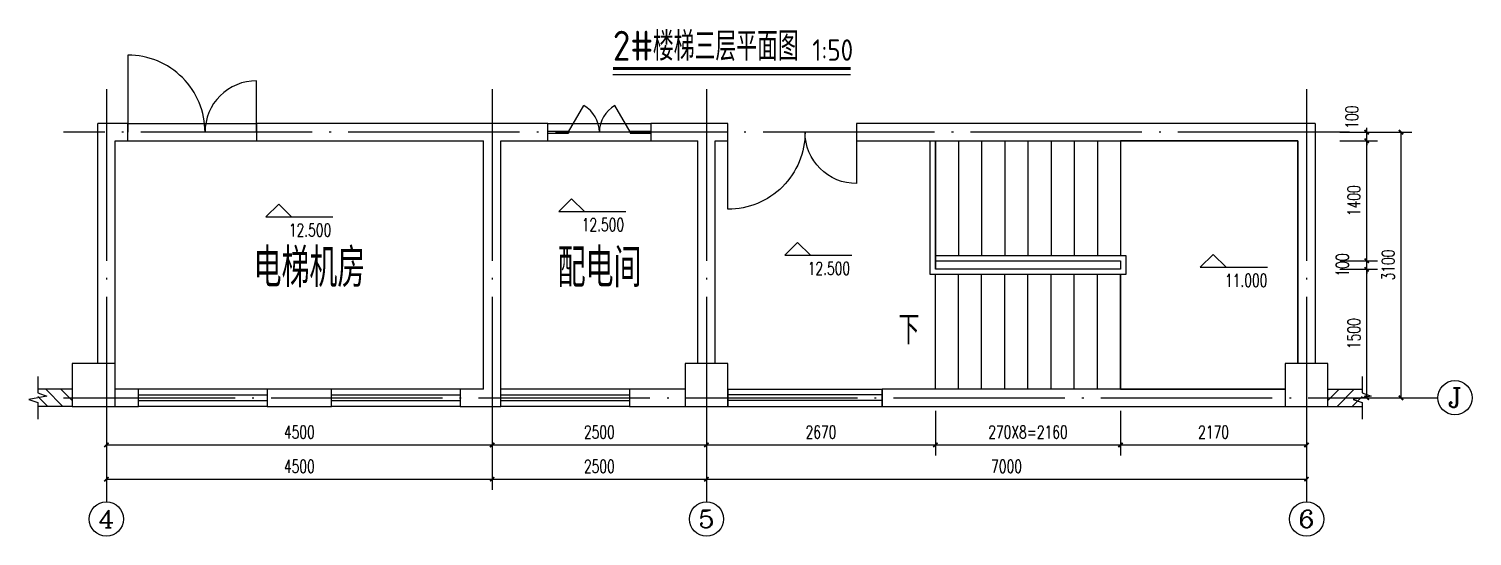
# Model space of a CAD drawing. Extents: x -4747 to 1060961, y -766984 to 396631.
# Drawn here: x 399747 to 416584, y -410476 to -404556 of the extents above; entities that cross this region are included whole.
import ezdxf
from ezdxf.enums import TextEntityAlignment as Align

# ---------------------------------------------------------------- set-up
doc = ezdxf.new("R2010")
doc.units = 0
doc.header["$LTSCALE"] = 1000
doc.header["$MEASUREMENT"] = 0
doc.linetypes.add('DOTE', pattern=[2.42, 2, -0.2, 0.02, -0.2])
doc.layers.get('0').update_dxf_attribs({"linetype": 'CONTINUOUS'})
doc.layers.get('DEFPOINTS').update_dxf_attribs({"linetype": 'CONTINUOUS'})
for name, color, linetype in [('AXIS', 3, 'CONTINUOUS'), ('AXIS_TEXT', 7, 'CONTINUOUS'), ('COLUMN', 9, 'CONTINUOUS'), ('DIM_ELEV', 3, 'CONTINUOUS'), ('DIM_SYMB', 3, 'CONTINUOUS'), ('DOTE', 1, 'DOTE'), ('PUB_DIM', 3, 'CONTINUOUS'), ('PUB_HATCH', 8, 'CONTINUOUS'), ('PUB_TEXT', 7, 'CONTINUOUS'), ('STAIR', 2, 'CONTINUOUS'), ('WALL', 6, 'CONTINUOUS'), ('WINDOW', 4, 'CONTINUOUS')]:
    doc.layers.add(name, color=color, linetype=linetype)
doc.styles.add('_TCH_AXIS', font='COMPLEX', dxfattribs={"bigfont": 'GBCBIG'})
doc.styles.add('_TCH_DIM', font='SIMPLEX', dxfattribs={"bigfont": 'GBCBIG'})
doc.styles.add('DIM_FONT', font='SIMPLEX', dxfattribs={"width": 0.7, "bigfont": 'GBCBIG'})
doc.styles.get("Standard").update_dxf_attribs({"font": 'gbenor.shx', "bigfont": 'gbcbig.shx'})
doc.dimstyles.new('DIMN50', dxfattribs={"dimscale": 0.5, "dimtxt": 300, "dimasz": 100, "dimexe": 250, "dimexo": 300, "dimgap": 150, "dimtad": 1, "dimdec": 0, "dimzin": 0, "dimtxsty": 'DIM_FONT', "dimblk": 'ARCHTICK', "dimcen": 0.09, "dimclrt": 7, "dimazin": 3, "dimtfac": 1, "dimtdec": 0, "dimtix": 1, "dimtmove": 0, "dimatfit": 3, "dimtolj": 1, "dimtzin": 0})

# ---------------------------------------------------------------- blocks, each defined once
blk = doc.blocks.new('_ARCHTICK')
at = {"color": 0, "linetype": 'BYBLOCK', "const_width": 0.4}
blk.add_lwpolyline([(-0.5, -0.5), (0.5, 0.5)], dxfattribs=at)
blk = doc.blocks.new('*D132')
at = {"layer": 'DEFPOINTS', "color": 0}
for p in [(414890, -405762), (415354, -405762), (414890, -405862)]:
    blk.add_point(p, dxfattribs=at)
at = {"layer": 'PUB_DIM', "color": 0}
for p, q in [((415040, -405762), (415479, -405762)), ((415354, -405762), (415354, -405712)), ((415354, -405862), (415354, -405762)), ((415040, -405862), (415479, -405862)), ((415354, -405862), (415354, -405912))]:
    blk.add_line(p, q, dxfattribs=at)
at = {"layer": 'PUB_DIM', "color": 0, "xscale": 50, "yscale": 50, "zscale": 50}
for p, rotation in [((415354, -405762), 270), ((415354, -405862), 90)]:
    blk.add_blockref('_ARCHTICK', p, dxfattribs=dict(at, rotation=rotation))
at = {"layer": 'PUB_DIM', "color": 7, "insert": (415181, -405587), "char_height": 150, "attachment_point": 5, "rotation": 90, "style": 'DIM_FONT'}
blk.add_mtext('\\A1;100', dxfattribs=at)
blk = doc.blocks.new('*D133')
at = {"layer": 'DEFPOINTS', "color": 0}
for p in [(414890, -405862), (415354, -405862), (414890, -407262)]:
    blk.add_point(p, dxfattribs=at)
at = {"layer": 'PUB_DIM', "color": 0}
for p, q in [((415040, -405862), (415479, -405862)), ((415354, -407262), (415354, -405862)), ((415040, -407262), (415479, -407262))]:
    blk.add_line(p, q, dxfattribs=at)
at = {"layer": 'PUB_DIM', "color": 0, "xscale": 50, "yscale": 50, "zscale": 50}
for p, rotation in [((415354, -405862), 90), ((415354, -407262), 270)]:
    blk.add_blockref('_ARCHTICK', p, dxfattribs=dict(at, rotation=rotation))
at = {"layer": 'PUB_DIM', "color": 7, "insert": (415204, -406562), "char_height": 150, "attachment_point": 5, "rotation": 90, "style": 'DIM_FONT'}
blk.add_mtext('\\A1;1400', dxfattribs=at)
blk = doc.blocks.new('*D134')
at = {"layer": 'DEFPOINTS', "color": 0}
for p in [(414890, -407262), (415354, -407262), (414890, -407362)]:
    blk.add_point(p, dxfattribs=at)
at = {"layer": 'PUB_DIM', "color": 0}
for p, q in [((415040, -407262), (415479, -407262)), ((415354, -407262), (415354, -407212)), ((415354, -407362), (415354, -407262)), ((415040, -407362), (415479, -407362)), ((415354, -407362), (415354, -407412))]:
    blk.add_line(p, q, dxfattribs=at)
at = {"layer": 'PUB_DIM', "color": 0, "xscale": 50, "yscale": 50, "zscale": 50}
for p, rotation in [((415354, -407262), 270), ((415354, -407362), 90)]:
    blk.add_blockref('_ARCHTICK', p, dxfattribs=dict(at, rotation=rotation))
at = {"layer": 'PUB_DIM', "color": 7, "insert": (415070, -407312), "char_height": 150, "attachment_point": 5, "rotation": 90, "style": 'DIM_FONT'}
blk.add_mtext('\\A1;100', dxfattribs=at)
blk = doc.blocks.new('*D135')
at = {"layer": 'DEFPOINTS', "color": 0}
for p in [(414890, -407362), (415354, -407362), (414890, -408862)]:
    blk.add_point(p, dxfattribs=at)
at = {"layer": 'PUB_DIM', "color": 0}
for p, q in [((415040, -407362), (415479, -407362)), ((415354, -408862), (415354, -407362)), ((415040, -408862), (415479, -408862))]:
    blk.add_line(p, q, dxfattribs=at)
at = {"layer": 'PUB_DIM', "color": 0, "xscale": 50, "yscale": 50, "zscale": 50}
for p, rotation in [((415354, -407362), 90), ((415354, -408862), 270)]:
    blk.add_blockref('_ARCHTICK', p, dxfattribs=dict(at, rotation=rotation))
at = {"layer": 'PUB_DIM', "color": 7, "insert": (415204, -408112), "char_height": 150, "attachment_point": 5, "rotation": 90, "style": 'DIM_FONT'}
blk.add_mtext('\\A1;1500', dxfattribs=at)
blk = doc.blocks.new('*D136')
at = {"layer": 'DEFPOINTS', "color": 0}
for p in [(414890, -405762), (415754, -405762), (414890, -408862)]:
    blk.add_point(p, dxfattribs=at)
at = {"layer": 'PUB_DIM', "color": 0}
for p, q in [((415040, -405762), (415879, -405762)), ((415754, -408862), (415754, -405762)), ((415040, -408862), (415879, -408862))]:
    blk.add_line(p, q, dxfattribs=at)
at = {"layer": 'PUB_DIM', "color": 0, "xscale": 50, "yscale": 50, "zscale": 50}
for p, rotation in [((415754, -405762), 90), ((415754, -408862), 270)]:
    blk.add_blockref('_ARCHTICK', p, dxfattribs=dict(at, rotation=rotation))
at = {"layer": 'PUB_DIM', "color": 7, "insert": (415604, -407312), "char_height": 150, "attachment_point": 5, "rotation": 90, "style": 'DIM_FONT'}
blk.add_mtext('\\A1;3100', dxfattribs=at)
blk = doc.blocks.new('*D137')
at = {"layer": 'DEFPOINTS', "color": 0}
for p in [(400652, -409262), (405152, -409262), (405152, -409812)]:
    blk.add_point(p, dxfattribs=at)
at = {"layer": 'PUB_DIM', "color": 0}
for p, q in [((400652, -409412), (400652, -409937)), ((405152, -409412), (405152, -409937)), ((400652, -409812), (405152, -409812))]:
    blk.add_line(p, q, dxfattribs=at)
at = {"layer": 'PUB_DIM', "color": 0, "xscale": 50, "yscale": 50, "zscale": 50, "rotation": 180}
blk.add_blockref('_ARCHTICK', (400652, -409812), dxfattribs=at)
at = {"layer": 'PUB_DIM', "color": 0, "xscale": 50, "yscale": 50, "zscale": 50}
blk.add_blockref('_ARCHTICK', (405152, -409812), dxfattribs=at)
at = {"layer": 'PUB_DIM', "color": 7, "insert": (402902, -409662), "char_height": 150, "attachment_point": 5, "style": 'DIM_FONT'}
blk.add_mtext('\\A1;4500', dxfattribs=at)
blk = doc.blocks.new('*D138')
at = {"layer": 'DEFPOINTS', "color": 0}
for p in [(405152, -409262), (407652, -409262), (407652, -409812)]:
    blk.add_point(p, dxfattribs=at)
at = {"layer": 'PUB_DIM', "color": 0}
for p, q in [((405152, -409412), (405152, -409937)), ((407652, -409412), (407652, -409937)), ((405152, -409812), (407652, -409812))]:
    blk.add_line(p, q, dxfattribs=at)
at = {"layer": 'PUB_DIM', "color": 0, "xscale": 50, "yscale": 50, "zscale": 50, "rotation": 180}
blk.add_blockref('_ARCHTICK', (405152, -409812), dxfattribs=at)
at = {"layer": 'PUB_DIM', "color": 0, "xscale": 50, "yscale": 50, "zscale": 50}
blk.add_blockref('_ARCHTICK', (407652, -409812), dxfattribs=at)
at = {"layer": 'PUB_DIM', "color": 7, "insert": (406402, -409662), "char_height": 150, "attachment_point": 5, "style": 'DIM_FONT'}
blk.add_mtext('\\A1;2500', dxfattribs=at)
blk = doc.blocks.new('*D139')
at = {"layer": 'DEFPOINTS', "color": 0}
for p in [(407652, -409262), (414652, -409262), (414652, -409812)]:
    blk.add_point(p, dxfattribs=at)
at = {"layer": 'PUB_DIM', "color": 0}
for p, q in [((407652, -409412), (407652, -409937)), ((414652, -409412), (414652, -409937)), ((407652, -409812), (414652, -409812))]:
    blk.add_line(p, q, dxfattribs=at)
at = {"layer": 'PUB_DIM', "color": 0, "xscale": 50, "yscale": 50, "zscale": 50, "rotation": 180}
blk.add_blockref('_ARCHTICK', (407652, -409812), dxfattribs=at)
at = {"layer": 'PUB_DIM', "color": 0, "xscale": 50, "yscale": 50, "zscale": 50}
blk.add_blockref('_ARCHTICK', (414652, -409812), dxfattribs=at)
at = {"layer": 'PUB_DIM', "color": 7, "insert": (411152, -409662), "char_height": 150, "attachment_point": 5, "style": 'DIM_FONT'}
blk.add_mtext('\\A1;7000', dxfattribs=at)
blk = doc.blocks.new('*D140')
at = {"layer": 'DEFPOINTS', "color": 0}
for p in [(400652, -408862), (405152, -408862), (405152, -409412)]:
    blk.add_point(p, dxfattribs=at)
at = {"layer": 'PUB_DIM', "color": 0}
for p, q in [((400652, -409012), (400652, -409537)), ((405152, -409012), (405152, -409537)), ((400652, -409412), (405152, -409412))]:
    blk.add_line(p, q, dxfattribs=at)
at = {"layer": 'PUB_DIM', "color": 0, "xscale": 50, "yscale": 50, "zscale": 50, "rotation": 180}
blk.add_blockref('_ARCHTICK', (400652, -409412), dxfattribs=at)
at = {"layer": 'PUB_DIM', "color": 0, "xscale": 50, "yscale": 50, "zscale": 50}
blk.add_blockref('_ARCHTICK', (405152, -409412), dxfattribs=at)
at = {"layer": 'PUB_DIM', "color": 7, "insert": (402902, -409262), "char_height": 150, "attachment_point": 5, "style": 'DIM_FONT'}
blk.add_mtext('\\A1;4500', dxfattribs=at)
blk = doc.blocks.new('*D141')
at = {"layer": 'DEFPOINTS', "color": 0}
for p in [(405152, -408862), (407652, -408862), (407652, -409412)]:
    blk.add_point(p, dxfattribs=at)
at = {"layer": 'PUB_DIM', "color": 0}
for p, q in [((405152, -409012), (405152, -409537)), ((407652, -409012), (407652, -409537)), ((405152, -409412), (407652, -409412))]:
    blk.add_line(p, q, dxfattribs=at)
at = {"layer": 'PUB_DIM', "color": 0, "xscale": 50, "yscale": 50, "zscale": 50, "rotation": 180}
blk.add_blockref('_ARCHTICK', (405152, -409412), dxfattribs=at)
at = {"layer": 'PUB_DIM', "color": 0, "xscale": 50, "yscale": 50, "zscale": 50}
blk.add_blockref('_ARCHTICK', (407652, -409412), dxfattribs=at)
at = {"layer": 'PUB_DIM', "color": 7, "insert": (406402, -409262), "char_height": 150, "attachment_point": 5, "style": 'DIM_FONT'}
blk.add_mtext('\\A1;2500', dxfattribs=at)
blk = doc.blocks.new('*D142')
at = {"layer": 'DEFPOINTS', "color": 0}
for p in [(407652, -408862), (410322, -408862), (410322, -409412)]:
    blk.add_point(p, dxfattribs=at)
at = {"layer": 'PUB_DIM', "color": 0}
for p, q in [((407652, -409012), (407652, -409537)), ((410322, -409012), (410322, -409537)), ((407652, -409412), (410322, -409412))]:
    blk.add_line(p, q, dxfattribs=at)
at = {"layer": 'PUB_DIM', "color": 0, "xscale": 50, "yscale": 50, "zscale": 50, "rotation": 180}
blk.add_blockref('_ARCHTICK', (407652, -409412), dxfattribs=at)
at = {"layer": 'PUB_DIM', "color": 0, "xscale": 50, "yscale": 50, "zscale": 50}
blk.add_blockref('_ARCHTICK', (410322, -409412), dxfattribs=at)
at = {"layer": 'PUB_DIM', "color": 7, "insert": (408987, -409262), "char_height": 150, "attachment_point": 5, "style": 'DIM_FONT'}
blk.add_mtext('\\A1;2670', dxfattribs=at)
blk = doc.blocks.new('*D143')
at = {"layer": 'DEFPOINTS', "color": 0}
for p in [(410322, -408862), (412482, -408862), (412482, -409412)]:
    blk.add_point(p, dxfattribs=at)
at = {"layer": 'PUB_DIM', "color": 0}
for p, q in [((410322, -409012), (410322, -409537)), ((412482, -409012), (412482, -409537)), ((410322, -409412), (412482, -409412))]:
    blk.add_line(p, q, dxfattribs=at)
at = {"layer": 'PUB_DIM', "color": 0, "xscale": 50, "yscale": 50, "zscale": 50, "rotation": 180}
blk.add_blockref('_ARCHTICK', (410322, -409412), dxfattribs=at)
at = {"layer": 'PUB_DIM', "color": 0, "xscale": 50, "yscale": 50, "zscale": 50}
blk.add_blockref('_ARCHTICK', (412482, -409412), dxfattribs=at)
at = {"layer": 'PUB_DIM', "color": 7, "insert": (411402, -409262), "char_height": 150, "attachment_point": 5, "style": 'DIM_FONT'}
blk.add_mtext('\\A1;270X8=2160', dxfattribs=at)
blk = doc.blocks.new('*D144')
at = {"layer": 'DEFPOINTS', "color": 0}
for p in [(412482, -408862), (414652, -408862), (414652, -409412)]:
    blk.add_point(p, dxfattribs=at)
at = {"layer": 'PUB_DIM', "color": 0}
for p, q in [((412482, -409012), (412482, -409537)), ((414652, -409012), (414652, -409537)), ((412482, -409412), (414652, -409412))]:
    blk.add_line(p, q, dxfattribs=at)
at = {"layer": 'PUB_DIM', "color": 0, "xscale": 50, "yscale": 50, "zscale": 50, "rotation": 180}
blk.add_blockref('_ARCHTICK', (412482, -409412), dxfattribs=at)
at = {"layer": 'PUB_DIM', "color": 0, "xscale": 50, "yscale": 50, "zscale": 50}
blk.add_blockref('_ARCHTICK', (414652, -409412), dxfattribs=at)
at = {"layer": 'PUB_DIM', "color": 7, "insert": (413567, -409262), "char_height": 150, "attachment_point": 5, "style": 'DIM_FONT'}
blk.add_mtext('\\A1;2170', dxfattribs=at)
blk = doc.blocks.new('$WINLIB2D$00000001')
at = {"color": 0}
for points in [[(-0.5, 0.5), (-0.5, -0.5)], [(-0.5, 0.5), (0.5, 0.5)], [(0.5, -0.5), (0.5, 0.5)], [(0.5, 0.1667), (-0.5, 0.1667)], [(0.5, -0.1667), (-0.5, -0.1667)], [(-0.5, -0.5), (0.5, -0.5)]]:
    blk.add_lwpolyline(points, dxfattribs=at)
blk = doc.blocks.new('$DORLIB2D$00000018')
for p, q in [((-0.299, 0.002), (-0.15, 0.26)), ((0.299, 0.002), (0.15, 0.26)), ((-0.5, 0.011), (-0.299, 0.011)), ((-0.299, 0.011), (-0.299, -0.011)), ((0.299, 0.011), (0.5, 0.011)), ((0.299, 0.011), (0.299, -0.011)), ((-0.5, -0.011), (-0.299, -0.011)), ((0.299, -0.011), (0.5, -0.011))]:
    blk.add_line(p, q)
for centre, start, end in [((-0.3, 0), 0, 60), ((0.3, 0), 120, 180)]:
    blk.add_arc(centre, 0.3, start, end)

msp = doc.modelspace()

# ---------------------------------------------------------------- linework, layer by layer
at = {"layer": 'AXIS'}
for p, q in [((400651.9, -408961.6), (400651.9, -410076.4)), ((407651.9, -408961.6), (407651.9, -410076.4)), ((414651.9, -408961.6), (414651.9, -410076.4)), ((415151.9, -408861.6), (416183.6, -408861.6))]:
    msp.add_line(p, q, dxfattribs=at)
for centre in [(416383.6, -408861.6), (400651.9, -410276.4), (407651.9, -410276.4), (414651.9, -410276.4)]:
    msp.add_circle(centre, 200, dxfattribs=at)
at = {"layer": 'COLUMN'}
for p, q in [((400251.9, -408461.6), (400251.9, -408961.6)), ((400751.9, -408461.6), (400251.9, -408461.6)), ((400751.9, -408961.6), (400751.9, -408461.6)), ((407401.9, -408461.6), (407401.9, -408961.6)), ((407901.9, -408461.6), (407401.9, -408461.6)), ((407901.9, -408961.6), (407901.9, -408461.6)), ((414401.9, -408461.6), (414401.9, -408961.6)), ((414901.9, -408461.6), (414401.9, -408461.6)), ((414901.9, -408961.6), (414901.9, -408461.6)), ((400251.9, -408961.6), (400751.9, -408961.6)), ((407401.9, -408961.6), (407901.9, -408961.6)), ((414401.9, -408961.6), (414901.9, -408961.6))]:
    msp.add_line(p, q, dxfattribs=at)
at = {"layer": 'DIM_ELEV'}
for p, q in [((402661.9, -406600.9), (402511.9, -406750.9)), ((402661.9, -406600.9), (402811.9, -406750.9)), ((406079, -406538.4), (405929, -406688.4)), ((406079, -406538.4), (406229, -406688.4)), ((402511.9, -406750.9), (403294.4, -406750.9)), ((405929, -406688.4), (406711.5, -406688.4)), ((408715.2, -407048.6), (408565.2, -407198.6)), ((408715.2, -407048.6), (408865.2, -407198.6)), ((408565.2, -407198.6), (409347.7, -407198.6)), ((413562.4, -407187.5), (413412.4, -407337.5)), ((413562.4, -407187.5), (413712.4, -407337.5)), ((413412.4, -407337.5), (414194.9, -407337.5))]:
    msp.add_line(p, q, dxfattribs=at)
at = {"layer": 'DIM_SYMB', "const_width": 35}
msp.add_lwpolyline([(406559.8, -405017), (409331.9, -405017)], dxfattribs=at)
at = {"layer": 'DIM_SYMB'}
for points in [[(406559.8, -405087), (409331.9, -405087)], [(399851.9, -408611.6), (399851.9, -408805.4), (399956.9, -408843.6), (399746.9, -408880.6), (399851.9, -408917.9), (399851.9, -409111.6)], [(415301.9, -408611.6), (415301.9, -408805.4), (415406.9, -408843.6), (415196.9, -408880.6), (415301.9, -408917.9), (415301.9, -409111.6)]]:
    msp.add_lwpolyline(points, dxfattribs=at)
msp.add_lwpolyline([(410186.9, -408061.6, 0, 0, 0), (413516.9, -408061.6, 0, 0, 0), (413516.9, -406561.6, 0, 0, 0), (410756.9, -406561.6, 80, 0, 0), (410456.9, -406561.6, 0, 0, 0)], format="xyseb", dxfattribs=at)
at = {"layer": 'DOTE'}
for p, q in [((400651.9, -405261.6), (400651.9, -409361.6)), ((405151.9, -405261.6), (405151.9, -409361.6)), ((407651.9, -405261.6), (407651.9, -409361.6)), ((414651.9, -405261.6), (414651.9, -409361.6)), ((415151.9, -405761.6), (400151.9, -405761.6)), ((400151.9, -408861.6), (415151.9, -408861.6))]:
    msp.add_line(p, q, dxfattribs=at)
at = {"layer": 'PUB_HATCH'}
for p, q in [((399945, -408761.6), (400145, -408961.6)), ((400121.7, -408761.6), (400251.9, -408891.7)), ((415032, -408761.6), (414901.9, -408891.7)), ((415208.8, -408761.6), (415008.8, -408961.6)), ((399851.9, -408845.3), (399968.2, -408961.6)), ((415301.9, -408845.3), (415185.6, -408961.6))]:
    msp.add_line(p, q, dxfattribs=at)
at = {"layer": 'STAIR'}
for p, q in [((410261.9, -407421.6), (410261.9, -405861.6)), ((410261.9, -405861.6), (410321.9, -405861.6)), ((410321.9, -405861.6), (412481.9, -405861.6)), ((410321.9, -405861.6), (410321.9, -407201.6)), ((410321.9, -407361.6), (410321.9, -405861.6)), ((410591.9, -405861.6), (410591.9, -407201.6)), ((410861.9, -405861.6), (410861.9, -407201.6)), ((411131.9, -405861.6), (411131.9, -407201.6)), ((411401.9, -405861.6), (411401.9, -407201.6)), ((411671.9, -405861.6), (411671.9, -407201.6)), ((411941.9, -405861.6), (411941.9, -407201.6)), ((412211.9, -405861.6), (412211.9, -407201.6)), ((412481.9, -405861.6), (412481.9, -407201.6)), ((414551.9, -405861.6), (412481.9, -405861.6)), ((412481.9, -405861.6), (412481.9, -407201.6)), ((414551.9, -408461.6), (414551.9, -405861.6)), ((410321.9, -407201.6), (410321.9, -407261.6)), ((410321.9, -407201.6), (412541.9, -407201.6)), ((410321.9, -407201.6), (410321.9, -407261.6)), ((410321.9, -407261.6), (412481.9, -407261.6)), ((410321.9, -407261.6), (412481.9, -407261.6)), ((410321.9, -407261.6), (410321.9, -407361.6)), ((412481.9, -407261.6), (412481.9, -407361.6)), ((412481.9, -407261.6), (412481.9, -407361.6)), ((412541.9, -407201.6), (412541.9, -407421.6)), ((412541.9, -407421.6), (410261.9, -407421.6)), ((412481.9, -407361.6), (410321.9, -407361.6)), ((412481.9, -407361.6), (410321.9, -407361.6)), ((410321.9, -408761.6), (410321.9, -407421.6)), ((410591.9, -408761.6), (410591.9, -407421.6)), ((410861.9, -408761.6), (410861.9, -407421.6)), ((411131.9, -408761.6), (411131.9, -407421.6)), ((411401.9, -408761.6), (411401.9, -407421.6)), ((411671.9, -408761.6), (411671.9, -407421.6)), ((411941.9, -408761.6), (411941.9, -407421.6)), ((412211.9, -408761.6), (412211.9, -407421.6)), ((412481.9, -408761.6), (412481.9, -407421.6)), ((412481.9, -407421.6), (412481.9, -408761.6)), ((412481.9, -408761.6), (410321.9, -408761.6)), ((412481.9, -408761.6), (414401.9, -408761.6))]:
    msp.add_line(p, q, dxfattribs=at)
at = {"layer": 'WALL'}
for p, q in [((400551.9, -408461.6), (400551.9, -405661.6)), ((400901.9, -405661.6), (400551.9, -405661.6)), ((400901.9, -405861.6), (400901.9, -405661.6)), ((405152.7, -405661.6), (402401.9, -405661.6)), ((402401.9, -405661.6), (402401.9, -405861.6)), ((405801.9, -405661.6), (405151.9, -405661.6)), ((405801.9, -405861.6), (405801.9, -405661.6)), ((407651.9, -405661.6), (407001.9, -405661.6)), ((407001.9, -405661.6), (407001.9, -405861.6)), ((407901.9, -405661.6), (407651.9, -405661.6)), ((407901.9, -405861.6), (407901.9, -405661.6)), ((414751.9, -405661.6), (409401.9, -405661.6)), ((409401.9, -405661.6), (409401.9, -405861.6)), ((414751.9, -405661.6), (414751.9, -408461.6)), ((400751.9, -408461.6), (400751.9, -405861.6)), ((400751.9, -405861.6), (400901.9, -405861.6)), ((402401.9, -405861.6), (405051.9, -405861.6)), ((405051.9, -408761.6), (405051.9, -405861.6)), ((405251.9, -408761.6), (405251.9, -405861.6)), ((405251.9, -405861.6), (405801.9, -405861.6)), ((407001.9, -405861.6), (407551.9, -405861.6)), ((407551.9, -408461.6), (407551.9, -405861.6)), ((407751.9, -408461.6), (407751.9, -405861.6)), ((407751.9, -405861.6), (407901.9, -405861.6)), ((409401.9, -405861.6), (414551.9, -405861.6)), ((414551.9, -405861.6), (414551.9, -408461.6)), ((400251.9, -408761.6), (399851.9, -408761.6)), ((401026.9, -408761.6), (400751.9, -408761.6)), ((401026.9, -408961.6), (401026.9, -408761.6)), ((403276.9, -408761.6), (402526.9, -408761.6)), ((402526.9, -408761.6), (402526.9, -408961.6)), ((403276.9, -408961.6), (403276.9, -408761.6)), ((405051.9, -408761.6), (404776.9, -408761.6)), ((404776.9, -408761.6), (404776.9, -408961.6)), ((405251.9, -408961.6), (405251.9, -408761.6)), ((407401.9, -408761.6), (406751.9, -408761.6)), ((406751.9, -408761.6), (406751.9, -408961.6)), ((414401.9, -408761.6), (409701.9, -408761.6)), ((409701.9, -408761.6), (409701.9, -408961.6)), ((414901.9, -408761.6), (415301.9, -408761.6)), ((400251.9, -408961.6), (399851.9, -408961.6)), ((400751.9, -408961.6), (401026.9, -408961.6)), ((402526.9, -408961.6), (403276.9, -408961.6)), ((404776.9, -408961.6), (405151.9, -408961.6)), ((405151.9, -408961.6), (405251.9, -408961.6)), ((406751.9, -408961.6), (407401.9, -408961.6)), ((409701.9, -408961.6), (414401.9, -408961.6)), ((414901.9, -408961.6), (415301.9, -408961.6))]:
    msp.add_line(p, q, dxfattribs=at)
at = {"layer": 'WINDOW'}
for p, q in [((400901.9, -405661.6), (402401.9, -405661.6)), ((405801.9, -405661.6), (407001.9, -405661.6)), ((400901.9, -405861.6), (402401.9, -405861.6)), ((405801.9, -405861.6), (407001.9, -405861.6))]:
    msp.add_line(p, q, dxfattribs=at)
at = {"layer": 'WINDOW', "extrusion": (1.22465e-16, -7.4988e-33, -1)}
msp.add_lwpolyline([(-402401.9, -405761.6), (-402401.9, -405161.6, -0.4142136), (-401801.9, -405761.6, -0.4142136), (-400901.9, -404861.6), (-400901.9, -405761.6)], format="xyb", dxfattribs=at)
at = {"layer": 'WINDOW', "extrusion": (0, 0, -1)}
msp.add_lwpolyline([(-409401.9, -405761.6), (-409401.9, -406361.6, 0.4142136), (-408801.9, -405761.6, 0.4142136), (-407901.9, -406661.6), (-407901.9, -405761.6)], format="xyb", dxfattribs=at)

# ---------------------------------------------------------------- block references
at = {"layer": 'WINDOW', "xscale": 1200, "yscale": 1200, "zscale": 1200}
msp.add_blockref('$DORLIB2D$00000018', (406401.9, -405761.6), dxfattribs=at)
at = {"layer": 'WINDOW', "yscale": -200, "rotation": 180}
for p, xscale, zscale in [((401776.9, -408861.6), 1500, 1500), ((404026.9, -408861.6), 1500, 1500), ((406001.9, -408861.6), 1500, 1500), ((408801.9, -408861.6), -1800, -1800)]:
    msp.add_blockref('$WINLIB2D$00000001', p, dxfattribs=dict(at, xscale=xscale, zscale=zscale))

# ---------------------------------------------------------------- texts
at = {"layer": 'AXIS_TEXT', "style": '_TCH_AXIS'}
for s, height, width, p, p2 in [('J', 228.6, 1.353234, (416302.7, -408975.9), (416464.5, -408975.9)), ('4', 206, 1.2007, (400557.1, -410379.4), (400746.7, -410379.4)), ('5', 204, 1.382409, (407556, -410378.4), (407747.8, -410378.4)), ('6', 204, 1.395753, (414556, -410378.4), (414747.8, -410378.4))]:
    msp.add_text(s, height=height, dxfattribs=dict(at, width=width)).set_placement(p, p2, align=Align.FIT)
at = {"layer": 'PUB_TEXT'}
for s, height, p in [('2#', 350, (406559.8, -404928.4)), ('楼梯三层平面图', 337.59, (407026.5, -404928.4)), ('1:50', 250, (408885.9, -404928.4)), ('电梯机房', 452.13, (402369.1, -407570.6)), ('配电间', 452.13, (405916.5, -407570.6))]:
    msp.add_text(s, height=height, dxfattribs=at).set_placement(p)
at = {"layer": 'PUB_TEXT', "style": '_TCH_DIM', "width": 0.705882}
for s, p in [('12.500', (406196.5, -406915.9)), ('12.500', (402779.4, -406978.4)), ('12.500', (408832.7, -407426.1)), ('11.000', (413699.9, -407565))]:
    msp.add_text(s, height=148.75, dxfattribs=at).set_placement(p)
at = {"layer": 'PUB_TEXT', "style": '_TCH_DIM'}
msp.add_text('下', height=337.6, dxfattribs=at).set_placement((409892, -408236.6))

# ---------------------------------------------------------------- dimensions: what is measured, and where the dimension line sits
at = {"layer": 'PUB_DIM'}
for base, p1, p2, picture, middle in [((415353.9, -405761.6), (414890.2, -405861.6), (414890.2, -405761.6), '*D132', (415181.4, -405586.6)), ((415353.9, -407261.6), (414890.2, -407361.6), (414890.2, -407261.6), '*D134', (415070.1, -407311.6))]:
    dim = msp.add_linear_dim(base=base, p1=p1, p2=p2, angle=90, dimstyle='DIMN50', dxfattribs=at)
    dim.commit()
    dim.dimension.update_dxf_attribs({"geometry": picture, "text_midpoint": middle, "dimtype": 129})
for p1, p2, distance, picture, middle in [((414890.2, -408861.6), (414890.2, -405761.6), -863.7, '*D136', (415603.9, -407311.6)), ((414890.2, -407261.6), (414890.2, -405861.6), -463.7, '*D133', (415203.9, -406561.6)), ((414890.2, -408861.6), (414890.2, -407361.6), -463.7, '*D135', (415203.9, -408111.6)), ((400651.9, -408861.6), (405151.9, -408861.6), -550.9, '*D140', (402901.9, -409262.5)), ((405151.9, -408861.6), (407651.9, -408861.6), -550.9, '*D141', (406401.9, -409262.5)), ((407651.9, -408861.6), (410321.9, -408861.6), -550.9, '*D142', (408986.9, -409262.5)), ((412481.9, -408861.6), (414651.9, -408861.6), -550.9, '*D144', (413566.9, -409262.5)), ((400651.9, -409261.6), (405151.9, -409261.6), -550.9, '*D137', (402901.9, -409662.5)), ((405151.9, -409261.6), (407651.9, -409261.6), -550.9, '*D138', (406401.9, -409662.5)), ((407651.9, -409261.6), (414651.9, -409261.6), -550.9, '*D139', (411151.9, -409662.5))]:
    dim = msp.add_aligned_dim(p1=p1, p2=p2, distance=distance, dimstyle='DIMN50', dxfattribs=at)
    dim.commit()
    dim.dimension.update_dxf_attribs({"geometry": picture, "text_midpoint": middle})
dim = msp.add_aligned_dim(p1=(410321.9, -408861.6), p2=(412481.9, -408861.6), distance=-550.9, text='270X8=2160', dimstyle='DIMN50', dxfattribs=at)
dim.commit()
dim.dimension.update_dxf_attribs({"geometry": '*D143', "text_midpoint": (411401.9, -409262.5)})

doc.saveas('drawing.dxf')
